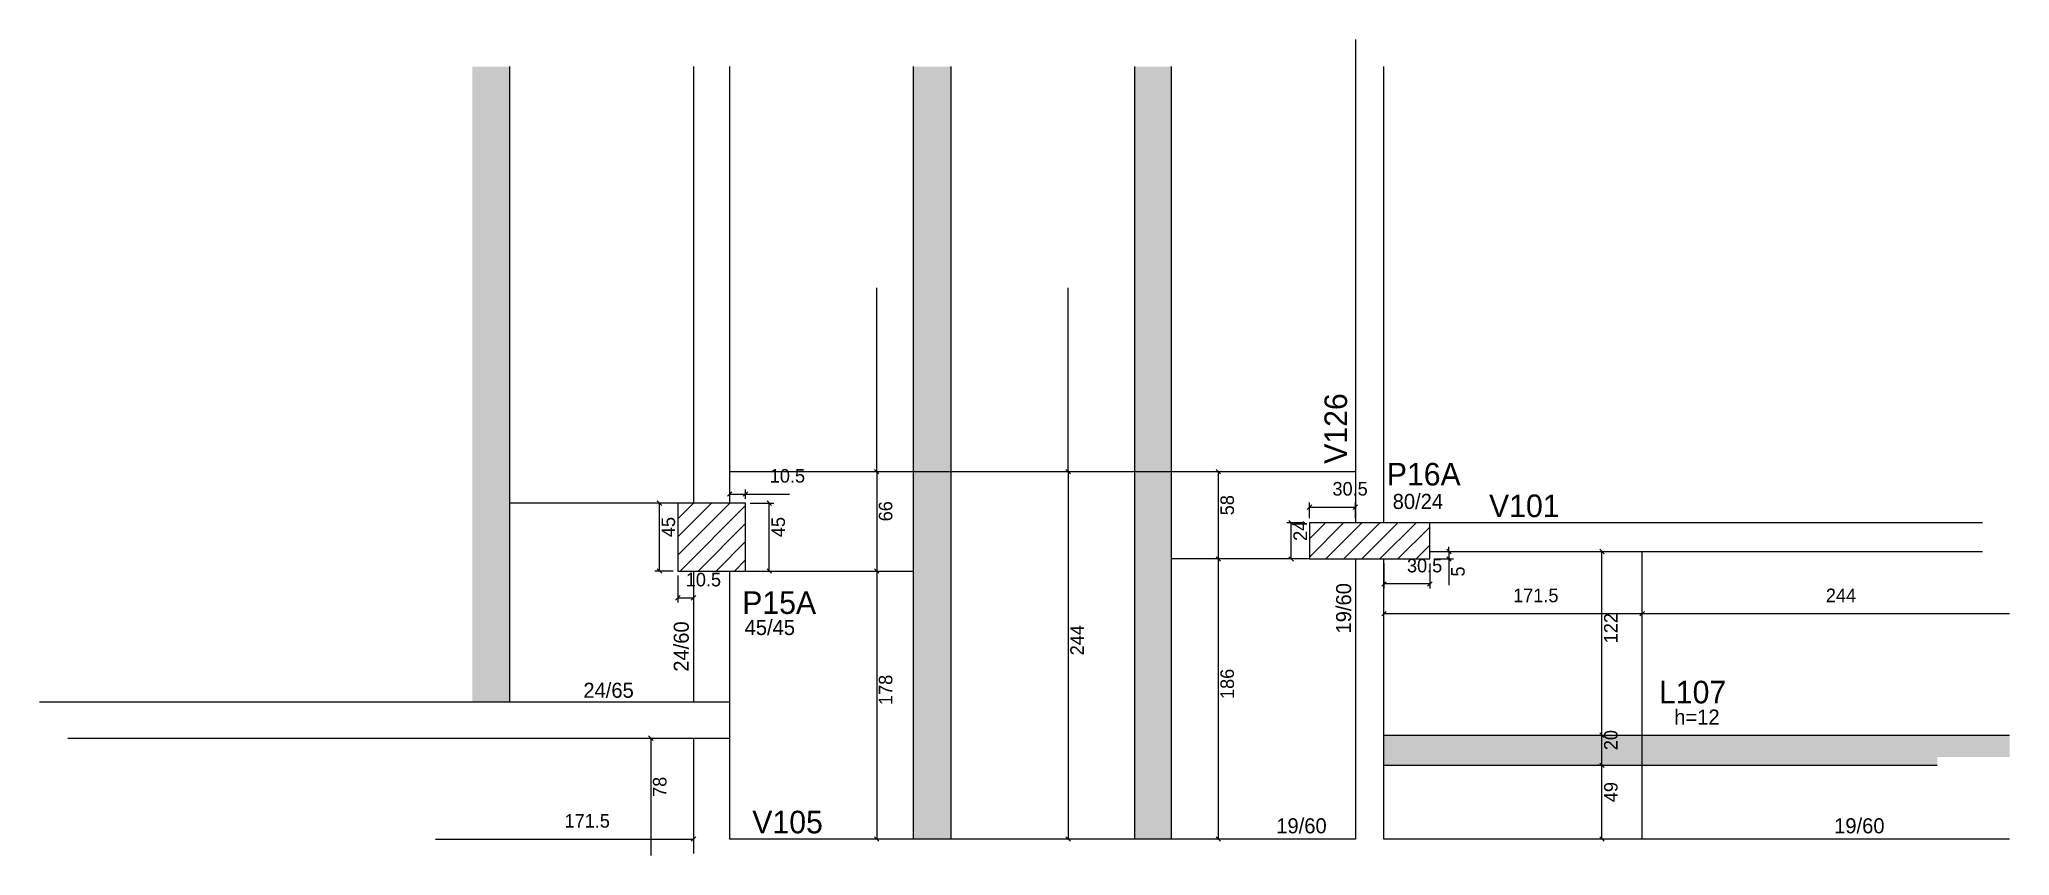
# Model space of a CAD drawing. Header units: metres. Extents: x 4776 to 6085, y 2701 to 3243.
import ezdxf

# ---------------------------------------------------------------- set-up
doc = ezdxf.new("R2010")
doc.units = ezdxf.units.M
for name, color, linetype in [('3', 7, 'Continuous'), ('4', 7, 'Continuous'), ('7', 7, 'Continuous'), ('Hachura', 7, 'Continuous'), ('Painéis', 7, 'Continuous')]:
    doc.layers.add(name, color=color, linetype=linetype)

msp = doc.modelspace()

# ---------------------------------------------------------------- hatches: boundary and pattern name
at = {"layer": 'Hachura'}
h = msp.add_hatch(color=7, dxfattribs=at)
h.dxf.hatch_style = 1
h.paths.add_polyline_path([(5088.9, 2802.8), (5063.9, 2802.8), (5063.9, 3224.8), (5088.9, 3224.8), (5088.9, 2802.8)])
h = msp.add_hatch(color=7, dxfattribs=at)
h.dxf.hatch_style = 1
h.paths.add_polyline_path([(5381.9, 2711.8), (5356.9, 2711.8), (5356.9, 3224.8), (5381.9, 3224.8), (5381.9, 2711.8)])
h = msp.add_hatch(color=7, dxfattribs=at)
h.dxf.hatch_style = 1
h.paths.add_polyline_path([(5528.4, 2711.8), (5503.9, 2711.8), (5503.9, 3224.8), (5528.4, 3224.8), (5528.4, 2711.8)])
h = msp.add_hatch(color=7, dxfattribs=at)
h.dxf.hatch_style = 1
h.paths.add_polyline_path([(6036.9, 2766.3), (6084.9, 2766.3), (6084.9, 2780.8), (5669.4, 2780.8), (5669.4, 2760.8), (6036.9, 2760.8), (6036.9, 2766.3)])

# ---------------------------------------------------------------- linework, layer by layer
at = {"layer": '3', "color": 3, "lineweight": 25}
for p, q in [((5200.4, 2900.3), (5234.9, 2934.8)), ((5200.4, 2912.4), (5222.9, 2934.8)), ((5200.4, 2924.4), (5210.9, 2934.8)), ((5201.9, 2889.8), (5245.4, 2933.3)), ((5214, 2889.8), (5245.4, 2921.3)), ((5619.9, 2899.1), (5642.6, 2921.8)), ((5619.9, 2911.1), (5630.6, 2921.8)), ((5630.7, 2897.8), (5654.7, 2921.8)), ((5642.7, 2897.8), (5666.7, 2921.8)), ((5654.7, 2897.8), (5678.7, 2921.8)), ((5666.7, 2897.8), (5690.7, 2921.8)), ((5678.7, 2897.8), (5699.9, 2919)), ((5226, 2889.8), (5245.4, 2909.3)), ((5690.8, 2897.8), (5699.9, 2907)), ((5238, 2889.8), (5245.4, 2897.2))]:
    msp.add_line(p, q, dxfattribs=at)
for points in [[(5650.4, 3242.8), (5650.4, 2921.8)], [(5210.9, 3224.8), (5210.9, 2934.8)], [(5234.9, 2934.8), (5234.9, 3224.8)], [(5669.4, 2921.8), (5669.4, 3224.8)], [(6066.9, 2921.8), (5699.9, 2921.8)], [(5650.4, 2897.8), (5650.4, 2711.8)], [(5669.4, 2711.8), (5669.4, 2897.8)], [(5699.9, 2902.8), (6066.9, 2902.8)], [(5210.9, 2889.8), (5210.9, 2802.8)], [(5234.9, 2790.8), (5234.9, 2889.8)], [(5234.9, 2802.8), (4776.4, 2802.8)], [(5234.9, 2711.8), (5234.9, 2790.8)], [(4795.4, 2778.8), (5234.9, 2778.8)], [(5210.9, 2778.8), (5210.9, 2702.3)], [(5457.9, 2711.8), (5234.9, 2711.8)], [(5650.4, 2711.8), (5457.9, 2711.8)], [(6084.9, 2711.8), (5669.4, 2711.8)]]:
    msp.add_lwpolyline(points, dxfattribs=at)
at = {"layer": '7', "color": 7, "lineweight": 25}
for points in [[(5200.4, 2889.8), (5245.4, 2889.8), (5245.4, 2934.8), (5200.4, 2934.8), (5200.4, 2889.8)], [(5619.9, 2897.8), (5699.9, 2897.8), (5699.9, 2921.8), (5619.9, 2921.8), (5619.9, 2897.8)]]:
    msp.add_lwpolyline(points, dxfattribs=at)
at = {"layer": 'Painéis', "color": 200, "lineweight": 25}
for p, q in [((5088.9, 2802.8), (5088.9, 3224.8)), ((5356.9, 2711.8), (5356.9, 3224.8)), ((5381.9, 2711.8), (5381.9, 3224.8)), ((5503.9, 2711.8), (5503.9, 3224.8)), ((5528.4, 2711.8), (5528.4, 3224.8)), ((5234.9, 2955.8), (5650.4, 2955.8)), ((5200.4, 2934.8), (5088.9, 2934.8)), ((5619.9, 2897.8), (5528.4, 2897.8)), ((5840.9, 2711.8), (5840.9, 2902.8)), ((5245.4, 2889.8), (5356.9, 2889.8)), ((5669.4, 2780.8), (6084.9, 2780.8)), ((5669.4, 2760.8), (6036.9, 2760.8))]:
    msp.add_line(p, q, dxfattribs=at)
at = {"layer": 'Painéis', "color": 4, "lineweight": 25}
for p, q in [((5332.5, 2955.8), (5332.5, 3077.8)), ((5459.7, 2955.8), (5459.7, 3077.8)), ((5332.5, 2955.8), (5332.5, 2889.8)), ((5459.7, 2955.8), (5459.7, 2711.8)), ((5559.4, 2955.8), (5559.4, 2897.8)), ((5197.4, 2934.8), (5185.2, 2934.8)), ((5188.2, 2889.8), (5188.2, 2934.8)), ((5234.9, 2937.8), (5234.9, 2943.9)), ((5234.9, 2940.9), (5245.4, 2940.9)), ((5245.4, 2937.8), (5245.4, 2943.9)), ((5245.4, 2940.9), (5274.7, 2940.9)), ((5248.4, 2934.8), (5264.2, 2934.8)), ((5261.2, 2889.8), (5261.2, 2934.8)), ((5619.9, 2924.8), (5619.9, 2935.2)), ((5619.9, 2932.2), (5650.4, 2932.2)), ((5650.4, 2924.8), (5650.4, 2935.2)), ((5616.9, 2921.8), (5604.8, 2921.8)), ((5607.8, 2897.8), (5607.8, 2921.8)), ((5712.6, 2902.8), (5712.6, 2905.8)), ((5559.4, 2897.8), (5559.4, 2711.8)), ((5616.9, 2897.8), (5604.8, 2897.8)), ((5669.4, 2894.8), (5669.4, 2878.2)), ((5699.9, 2894.8), (5699.9, 2878.2)), ((5702.9, 2902.8), (5715.6, 2902.8)), ((5702.9, 2897.8), (5715.6, 2897.8)), ((5712.6, 2902.8), (5712.6, 2897.8)), ((5712.6, 2897.8), (5712.6, 2880.3)), ((5814.2, 2780.8), (5814.2, 2902.8)), ((5197.4, 2889.8), (5185.2, 2889.8)), ((5200.4, 2886.8), (5200.4, 2869)), ((5210.9, 2886.8), (5210.9, 2869)), ((5248.4, 2889.8), (5264.2, 2889.8)), ((5332.5, 2889.8), (5332.5, 2711.8)), ((5699.9, 2881.2), (5669.4, 2881.2)), ((5200.4, 2872), (5210.9, 2872)), ((5669.4, 2861.5), (5840.9, 2861.5)), ((5840.9, 2861.5), (6084.9, 2861.5)), ((5182.5, 2778.8), (5182.5, 2700.8)), ((5814.2, 2760.8), (5814.2, 2780.8)), ((5812.3, 2760.8), (5811.2, 2760.8)), ((5814.2, 2711.8), (5814.2, 2760.8)), ((5039.4, 2711.8), (5210.9, 2711.8)), ((5812.3, 2711.8), (5811.2, 2711.8))]:
    msp.add_line(p, q, dxfattribs=at)
at = {"layer": 'Painéis', "color": 0, "lineweight": 25}
for p, q in [((5334, 2954.3), (5331, 2957.3)), ((5331, 2957.3), (5334, 2954.3)), ((5458.2, 2957.3), (5461.2, 2954.3)), ((5461.2, 2954.3), (5458.2, 2957.3)), ((5560.9, 2954.3), (5557.9, 2957.3)), ((5189.7, 2933.3), (5186.7, 2936.3)), ((5236.4, 2942.4), (5233.4, 2939.4)), ((5243.9, 2939.4), (5246.9, 2942.4)), ((5262.7, 2933.3), (5259.7, 2936.3)), ((5621.4, 2933.7), (5618.4, 2930.7)), ((5648.9, 2930.7), (5651.9, 2933.7)), ((5609.3, 2920.3), (5606.3, 2923.3)), ((5557.9, 2899.3), (5560.9, 2896.3)), ((5560.9, 2896.3), (5557.9, 2899.3)), ((5606.3, 2899.3), (5609.3, 2896.3)), ((5711.1, 2904.3), (5714.1, 2901.3)), ((5714.1, 2896.3), (5711.1, 2899.3)), ((5815.7, 2901.3), (5812.7, 2904.3)), ((5186.7, 2891.3), (5189.7, 2888.3)), ((5259.7, 2891.3), (5262.7, 2888.3)), ((5331, 2891.3), (5334, 2888.3)), ((5334, 2888.3), (5331, 2891.3)), ((5670.9, 2882.7), (5667.9, 2879.7)), ((5698.4, 2879.7), (5701.4, 2882.7)), ((5201.9, 2873.5), (5198.9, 2870.5)), ((5209.4, 2870.5), (5212.4, 2873.5)), ((5670.9, 2863), (5667.9, 2860)), ((5839.4, 2860), (5842.4, 2863)), ((5842.4, 2863), (5839.4, 2860)), ((5184, 2777.3), (5181, 2780.3)), ((5815.7, 2779.3), (5812.7, 2782.3)), ((5812.7, 2782.3), (5815.7, 2779.3)), ((5815.7, 2759.3), (5812.7, 2762.3)), ((5812.7, 2762.3), (5815.7, 2759.3)), ((5209.4, 2710.3), (5212.4, 2713.3)), ((5331, 2713.3), (5334, 2710.3)), ((5458.2, 2713.3), (5461.2, 2710.3)), ((5557.9, 2713.3), (5560.9, 2710.3)), ((5812.7, 2713.3), (5815.7, 2710.3))]:
    msp.add_line(p, q, dxfattribs=at)

# ---------------------------------------------------------------- texts
at = {"layer": '3', "color": 3, "lineweight": 25}
for s, p in [('80/24', (5675.2, 2931)), ('45/45', (5244.8, 2847.3)), ('24/65', (5137.7, 2805.6)), ('h=12', (5862.2, 2787.8)), ('19/60', (5597.9, 2715.6)), ('19/60', (5968.4, 2715.6))]:
    msp.add_text(s, height=10, dxfattribs=at).set_placement(p)
for s, p in [('19/60', (5647.6, 2848.3)), ('24/60', (5207.7, 2822.9))]:
    msp.add_text(s, height=10, rotation=90, dxfattribs=at).set_placement(p)
at = {"layer": '4', "color": 4, "lineweight": 25}
msp.add_text('V126', height=15, rotation=90, dxfattribs=at).set_placement((5644.9, 2961))
for s, p in [('P16A', (5671.3, 2946.6)), ('V101', (5739.2, 2925.6)), ('P15A', (5243.2, 2861.3)), ('L107', (5852.1, 2801.9)), ('V105', (5249.9, 2715.6))]:
    msp.add_text(s, height=15, dxfattribs=at).set_placement(p)
at = {"layer": 'Painéis', "color": 240, "lineweight": 25}
for s, p in [('10.5', (5261.5, 2948.5)), ('30.5', (5635.2, 2939.9)), ('30.5', (5684.7, 2888.9)), ('10.5', (5205.7, 2879.6)), ('171.5', (5755.2, 2869.1)), ('244', (5962.9, 2869.1)), ('171.5', (5125.2, 2719.4))]:
    msp.add_text(s, height=9, dxfattribs=at).set_placement(p)
for s, p in [('66', (5342.9, 2922.8)), ('58', (5569.8, 2926.8)), ('45', (5198.6, 2912.3)), ('45', (5271.6, 2912.3)), ('24', (5618.3, 2909.8)), ('5', (5723, 2886.1)), ('244', (5470.1, 2833.8)), ('122', (5824.6, 2841.8)), ('178', (5342.9, 2800.8)), ('186', (5569.8, 2804.8)), ('20', (5824.6, 2770.8)), ('78', (5192.9, 2739.8)), ('49', (5824.6, 2736.3))]:
    msp.add_text(s, height=9, rotation=90, dxfattribs=at).set_placement(p)

doc.saveas('drawing.dxf')
